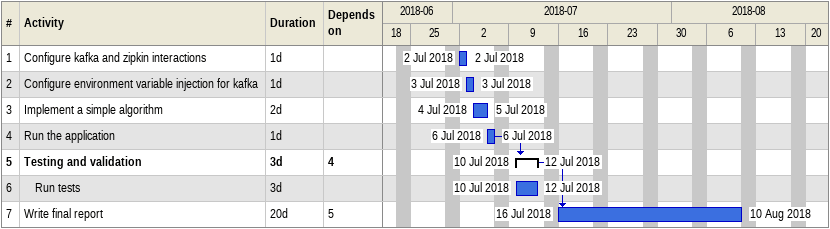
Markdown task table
| ID | Level | Task | Duration | Start | Finish | Predecessors |
|---|---|---|---|---|---|---|
| 1 | 1 | Configure kafka and zipkin interactions | 1d | 2018-07-02 | 2018-07-02 |  |
| 2 | 1 | Configure environment variable injection for kafka | 1d | 2018-07-03 | 2018-07-03 |  |
| 3 | 1 | Implement a simple algorithm | 2d | 2018-07-04 | 2018-07-05 |  |
| 4 | 1 | Run the application | 1d | 2018-07-06 | 2018-07-06 |  |
| 5 | 1 | **Testing and validation** | 3d | 2018-07-10 | 2018-07-12 | 4 |
| 6 | 2 | Run tests | 3d | 2018-07-10 | 2018-07-12 |  |
| 7 | 1 | Write final report | 20d | 2018-07-16 | 2018-08-10 | 5 |
